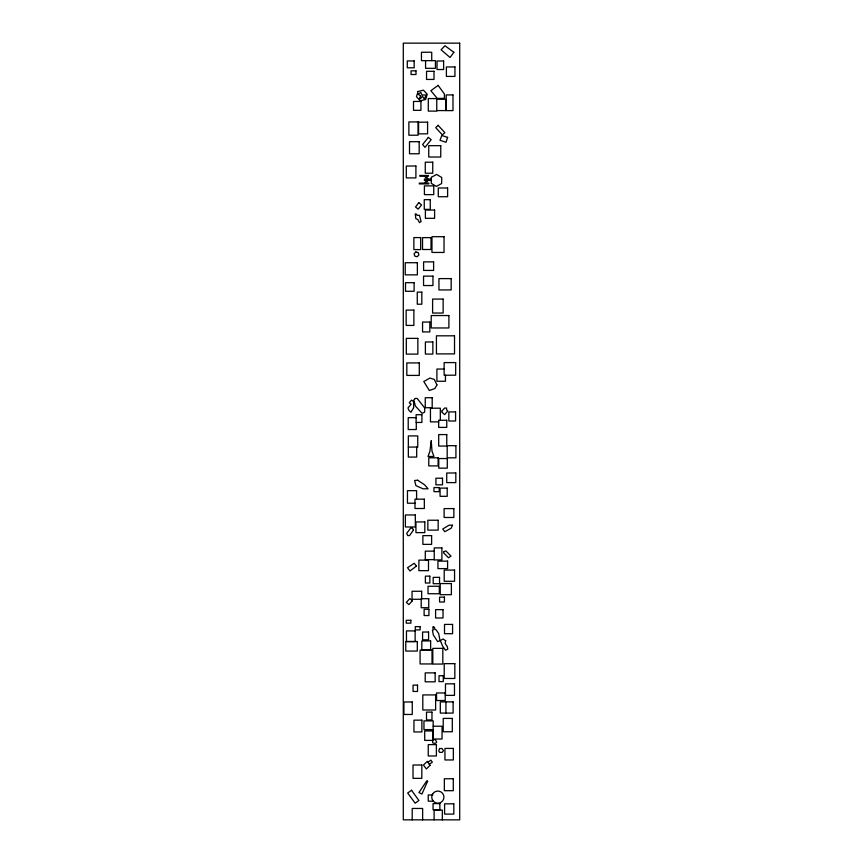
<?xml version="1.0" encoding="UTF-8"?>
<svg xmlns="http://www.w3.org/2000/svg" width="863" height="863" viewBox="0 0 863 863"><rect width="100%" height="100%" fill="white"/><g stroke="black" fill="none" stroke-linecap="round" stroke-linejoin="round"><path stroke-width="1.29" d="M427.843 180.421L425.988 183.107L428.857 183.107L428.857 183.905L419.31 183.905L419.31 183.107L424.121 183.107L427.261 180.421M427.897 762.212L430.928 760.141L432.331 762.212L429.299 764.273M436.764 99.31L445.772 99.31L445.772 110.583L436.764 110.583M431.295 180.421L424.402 180.421L424.402 179.062L431.317 179.062L431.317 180.421M444.132 369.04L436.915 369.04L436.915 381.252L445.459 381.252L445.459 375.2M416.279 417.67L408.21 417.67L408.21 429.547L416.279 429.547L416.279 422.449M438.674 421.878L430.454 421.878L430.454 408.199L440.324 408.199L440.324 420.259M408.339 447.066L417.746 447.066L417.746 435.923L408.339 435.923L408.339 457.077L416.678 457.077L416.678 447.066M414.995 503.215L407.455 503.215L407.455 490.669L416.592 490.669L416.592 499.159M434.294 551.144L425.286 551.144L425.286 559.623L434.294 559.623M433.172 726.215L442.05 726.215L442.05 739.019L433.172 739.019L433.172 720.875L423.97 720.875L423.97 729.613L433.172 729.613M432.784 794.985L428.242 794.985L428.242 801.188L432.784 801.188L432.784 800.433M427.271 179.062L424.456 176.149L419.785 176.149L419.785 175.48L428.458 175.48L428.458 176.149L426.387 176.149L427.854 179.062M445.934 701.878L445.934 713.086M442.331 819.85L442.331 810.109L434.111 810.109L434.111 819.85M431.727 60.647L431.727 52.244L421.457 52.244L421.457 60.647L435.437 60.647L435.437 68.317L425.567 68.317L425.567 60.647M422.643 819.85L422.643 808.458L412.201 808.458L412.201 819.85M431.349 177.336L431.252 183.344L436.398 186.43L441.651 183.506L441.748 177.498L436.592 174.412L431.349 177.336M431.241 440.896L429.903 451.425L428.005 456.484L433.938 456.484L431.985 451.079L431.241 440.896M432.935 739.645L432.546 742.439L433.269 743.216L435.815 743.216L436.678 741.953L435.34 739.645L432.935 739.645M415.319 214.186L415.793 218.576L417.94 219.666L419.472 222.632L421.09 221.564L419.429 215.308L417.002 215.308L416.581 214.186L415.319 214.186M445.686 640.734L445.103 643.474L447.217 646.473L447.821 649.138L445.524 650.217L442.784 646.441L440.313 640.626L443.064 638.976L445.686 640.734M442.158 410.756L441.77 412.126L444.639 414.628L447.832 410.95L446.581 409.849L446.581 408.059L444.639 408.059L442.158 410.756M418.059 91.456L416.462 96.764L420.259 100.798L425.653 99.525L427.25 94.218L423.453 90.183L418.059 91.456M447.617 137.39L446.031 142.276L440.001 140.302L441.845 135.502L447.617 137.39M439.634 748.512L438.738 750.95L439.634 752.353L442.223 752.353L443.474 750.702L442.072 748.512L439.634 748.512M432.514 794.23L431.953 795.718A6.073 6.073 0 0 0 432.676 800.303L433.668 801.533A6.073 6.073 0 0 0 442.6 800.918A6.073 6.073 0 0 0 441.209 792.072A6.073 6.073 0 0 0 432.514 794.23M420.583 95.869L419.332 98.814L420.335 98.814L422.471 96.257L424.208 98.954L426.322 95.006L421.964 95.006L420.81 92.384L418.124 94.143L420.583 95.869M452.514 525.211L451.209 528.134L444.812 531.716L442.73 529.019L449.062 525.211L452.514 525.211M427.649 781.231L421.899 794.079L418.965 792.493L426.797 780.842L427.649 781.231M444.111 551.522L443.528 552.762L448.533 557.757L451.025 556.085L445.891 550.939L444.111 551.522M413.614 407.703L410.993 412.266L408.933 410.367L407.972 407.951L411.155 404.175L409.245 402.773L411.478 400.119L413.614 401.489L413.614 407.703M436.948 384.941L434.876 388.523L429.353 390.518L423.787 381.522L429.947 378.048L434.326 379.461L436.948 384.941M413.399 530.227L409.515 535.589L407.714 535.589L406.721 533.323L410.605 528.199L412.471 528.199L413.399 530.227M453.873 52.287L450.044 57.497L441.058 49.752L444.995 45.771L453.873 52.287M418.771 202.676L415.524 207.001L418.177 209.137L421.576 204.941L418.771 202.676M428.328 137.39L422.622 144.52L425.028 147.39L431.198 139.677L428.328 137.39M433.399 626.667L432.773 627.358L433.388 630.022L432.406 630.163L433.302 634.877L437.681 641.662L440.011 640.67L438.684 633.528L435.772 629.461L434.833 629.461L434.456 627.358L433.399 626.667M412.352 600.777L408.911 604.585L406.322 602.385L409.882 598.544L412.352 600.777M438.102 125.329L435.739 127.692L442.406 134.898L444.855 132.632L438.102 125.329M415.847 251.974L414.111 253.733L414.758 256.117L417.142 256.743L418.879 254.995L418.242 252.611L415.847 251.974M415.33 398.447L413.83 399.914L415.34 405.934L422.072 413.345L424.672 412.136L424.672 407.929L417.196 398.447L415.33 398.447M430.044 765.362L426.376 768.965L423.453 765.039L427.304 761.339L430.044 765.362M416.419 566.106L409.99 570.982L407.53 567.735L414.283 563.291L416.419 566.106M438.134 85.394L430.853 90.701L437.217 98.36L444.423 98.36L444.423 94.024L438.134 85.394M411.543 790.26L407.692 793.021L415.146 803.194L418.889 800.508L411.543 790.26M417.66 480.238L414.574 480.497L415.944 485.653L423.021 488.792L428.091 488.792L424.564 484.79L417.66 480.238M459.709 43.15L403.291 43.15L403.291 819.85L459.709 819.85L459.709 43.15M414.175 60.928L407.304 60.928L407.304 67.799L414.175 67.799L414.175 60.928M443.625 60.993L437.023 60.993L437.023 69.525L443.625 69.525L443.625 60.993M454.941 66.947L446.398 66.947L446.398 76.419L454.941 76.419L454.941 66.947M415.988 70.842L411.047 70.842L411.047 74.509L415.988 74.509L415.988 70.842M434.013 71.295L426.538 71.295L426.538 79.439L434.013 79.439L434.013 71.295M452.989 94.93L446.193 94.93L446.193 110.615L452.989 110.615L452.989 94.93M436.764 98.576L428.285 98.576L428.285 111.111L436.764 111.111L436.764 98.576M420.928 101.446L413.517 101.446L413.517 110.324L420.928 110.324L420.928 101.446M418.08 121.931L408.868 121.931L408.868 135.211L418.08 135.211L418.08 121.931M427.584 122.168L418.577 122.168L418.577 133.841L427.584 133.841L427.584 122.168M419.181 141.694L409.504 141.694L409.504 153.765L419.181 153.765L419.181 141.694M440.756 145.674L428.749 145.674L428.749 157.023L440.756 157.023L440.756 145.674M432.741 162.201L425.265 162.201L425.265 173.215L432.741 173.215L432.741 162.201M415.901 166.03L406.3 166.03L406.3 177.907L415.901 177.907L415.901 166.03M433.744 185.879L424.413 185.879L424.413 194.628L433.744 194.628L433.744 185.879M447.617 187.994L438.275 187.994L438.275 196.732L447.617 196.732L447.617 187.994M430.27 199.666L424.262 199.666L424.262 209.385L430.27 209.385L430.27 199.666M434.607 210.043L425.394 210.043L425.394 218.317L434.607 218.317L434.607 210.043M444.035 236.699L431.964 236.699L431.964 252.449L444.035 252.449L444.035 236.699M420.669 237.584L413.862 237.584L413.862 249.59L420.669 249.59L420.669 237.584M431.015 237.627L422.536 237.627L422.536 249.504L431.015 249.504L431.015 237.627M433.614 261.877L423.604 261.877L423.604 270.421L433.614 270.421L433.614 261.877M417.368 262.719L405.222 262.719L405.222 274.866L417.368 274.866L417.368 262.719M432.956 276.138L423.55 276.138L423.55 285.545L432.956 285.545L432.956 276.138M451.166 278.609L438.954 278.609L438.954 289.946L451.166 289.946L451.166 278.609M414.111 282.676L405.502 282.676L405.502 291.284L414.111 291.284L414.111 282.676M421.813 292.136L417.271 292.136L417.271 304.208L421.813 304.208L421.813 292.136M443.14 299.083L432.6 299.083L432.6 313.032L443.14 313.032L443.14 299.083M413.884 310.087L406.149 310.087L406.149 325.427L413.884 325.427L413.884 310.087M448.9 315.545L431.22 315.545L431.22 327.962L448.9 327.962L448.9 315.545M429.828 322.05L422.557 322.05L422.557 331.931L429.828 331.931L429.828 322.05M454.521 335.815L436.43 335.815L436.43 353.895L454.521 353.895L454.521 335.815M417.854 338.372L406.311 338.372L406.311 354.11L417.854 354.11L417.854 338.372M432.859 341.975L425.383 341.975L425.383 354.067L432.859 354.067L432.859 341.975M455.675 362.589L444.132 362.589L444.132 375.2L455.675 375.2L455.675 362.589M419.289 362.924L406.818 362.924L406.818 375.405L419.289 375.405L419.289 362.924M432.19 397.714L425.254 397.714L425.254 407.724L432.19 407.724L432.19 397.714M455.588 411.921L448.846 411.921L448.846 421.004L455.588 421.004L455.588 411.921M421.91 414.704L416.106 414.704L416.106 422.449L421.91 422.449L421.91 414.704M446.754 420.259L438.674 420.259L438.674 427.401L446.754 427.401L446.754 420.259M446.764 434.585L438.695 434.585L438.695 446.063L446.764 446.063L446.764 434.585M455.923 445.686L447.185 445.686L447.185 457.832L455.923 457.832L455.923 445.686M438.113 457.822L428.771 457.822L428.771 465.901L438.113 465.901L438.113 457.822M447.293 458.544L438.76 458.544L438.76 468.156L447.293 468.156L447.293 458.544M455.815 473L446.732 473L446.732 482.611L455.815 482.611L455.815 473M442.514 478.21L435.912 478.21L435.912 484.823L442.514 484.823L442.514 478.21M439.224 487.584L433.96 487.584L433.96 491.651L439.224 491.651L439.224 487.584M447.207 488.113L440.065 488.113L440.065 496.311L447.207 496.311L447.207 488.113M424.337 499.159L414.995 499.159L414.995 508.501L424.337 508.501L424.337 499.159M453.862 508.598L444.121 508.598L444.121 517.476L453.862 517.476L453.862 508.598M415.33 514.963L405.383 514.963L405.383 526.98L415.33 526.98L415.33 514.963M438.167 520.238L427.832 520.238L427.832 530.109L438.167 530.109L438.167 520.238M424.823 521.942L415.944 521.942L415.944 532.622L424.823 532.622L424.823 521.942M431.619 535.643L422.881 535.643L422.881 544.38L431.619 544.38L431.619 535.643M441.899 547.897L434.229 547.897L434.229 559.904L441.899 559.904L441.899 547.897M428.49 560.119L418.889 560.119L418.889 570.659L428.49 570.659L428.49 560.119M447.595 561.133L437.929 561.133L437.929 568.609L447.595 568.609L447.595 561.133M454.553 570.076L444.208 570.076L444.208 581.284L454.553 581.284L454.553 570.076M429.85 576.15L425.383 576.15L425.383 583.021L429.85 583.021L429.85 576.15M439.547 577.369L433.204 577.369L433.204 583.701L439.547 583.701L439.547 577.369M451.381 583.561L440.238 583.561L440.238 594.693L451.381 594.693L451.381 583.561M439.299 586.257L428.026 586.257L428.026 593.733L439.299 593.733L439.299 586.257M421.673 591.274L412.061 591.274L412.061 599.278L421.673 599.278L421.673 591.274M444.434 597.12L439.569 597.12L439.569 601.996L444.434 601.996L444.434 597.12M428.749 598.706L421.209 598.706L421.209 607.714L428.749 607.714L428.749 598.706M428.933 609.267L424.121 609.267L424.121 615.546L428.933 615.546L428.933 609.267M443.01 609.634L435.599 609.634L435.599 617.984L443.01 617.984L443.01 609.634M410.864 620.281L406.225 620.281L406.225 623.151L410.864 623.151L410.864 620.281M452.579 624.424L444.51 624.424L444.51 633.701L452.579 633.701L452.579 624.424M420.13 626.635L415.254 626.635L415.254 629.904L420.13 629.904L420.13 626.635M415.135 630.907L406.462 630.907L406.462 641.576L415.135 641.576L415.135 630.907M428.577 632.029L422.579 632.029L422.579 639.828L428.577 639.828L428.577 632.029M430.637 640.929L421.834 640.929L421.834 649.742L430.637 649.742L430.637 640.929M417.304 641.522L405.761 641.522L405.761 651.058L417.304 651.058L417.304 641.522M442.816 648.372L432.805 648.372L432.805 664.057L442.816 664.057L442.816 648.372M432.029 650.13L420.087 650.13L420.087 663.949L432.029 663.949L432.029 650.13M454.833 663.658L444.218 663.658L444.218 678.469L454.833 678.469L454.833 663.658M435.157 672.881L425.211 672.881L425.211 681.824L435.157 681.824L435.157 672.881M443.28 675.729L439.008 675.729L439.008 681.597L443.28 681.597L443.28 675.729M454.477 683.83L445.47 683.83L445.47 695.373L454.477 695.373L454.477 683.83M417.53 685.125L413.064 685.125L413.064 691.457L417.53 691.457L417.53 685.125M445.222 692.978L436.549 692.978L436.549 700.519L445.222 700.519L445.222 692.978M435.621 694.92L422.805 694.92L422.805 710.001L435.621 710.001L435.621 694.92M453.118 701.878L440.313 701.878L440.313 713.086L453.118 713.086L453.118 701.878M412.255 701.975L403.916 701.975L403.916 714.456L412.255 714.456L412.255 701.975M431.964 712.126L426.495 712.126L426.495 719.925L431.964 719.925L431.964 712.126M452.298 718.415L443.226 718.415L443.226 731.759L452.298 731.759L452.298 718.415M421.888 720.152L413.949 720.152L413.949 731.953L421.888 731.953L421.888 720.152M432.741 730.95L424.704 730.95L424.704 740.4L432.741 740.4L432.741 730.95M436.387 744.629L428.242 744.629L428.242 755.977L436.387 755.977L436.387 744.629M453.355 748.415L444.941 748.415L444.941 759.958L453.355 759.958L453.355 748.415M421.824 765.006L413.021 765.006L413.021 778.35L421.824 778.35L421.824 765.006M453.291 778.75L444.348 778.75L444.348 790.691L453.291 790.691L453.291 778.75M439.86 803.604L433.053 803.604L433.053 809.742L439.86 809.742L439.86 803.604M453.809 803.82L444.596 803.82L444.596 814.1L453.809 814.1L453.809 803.82"/></g></svg>
